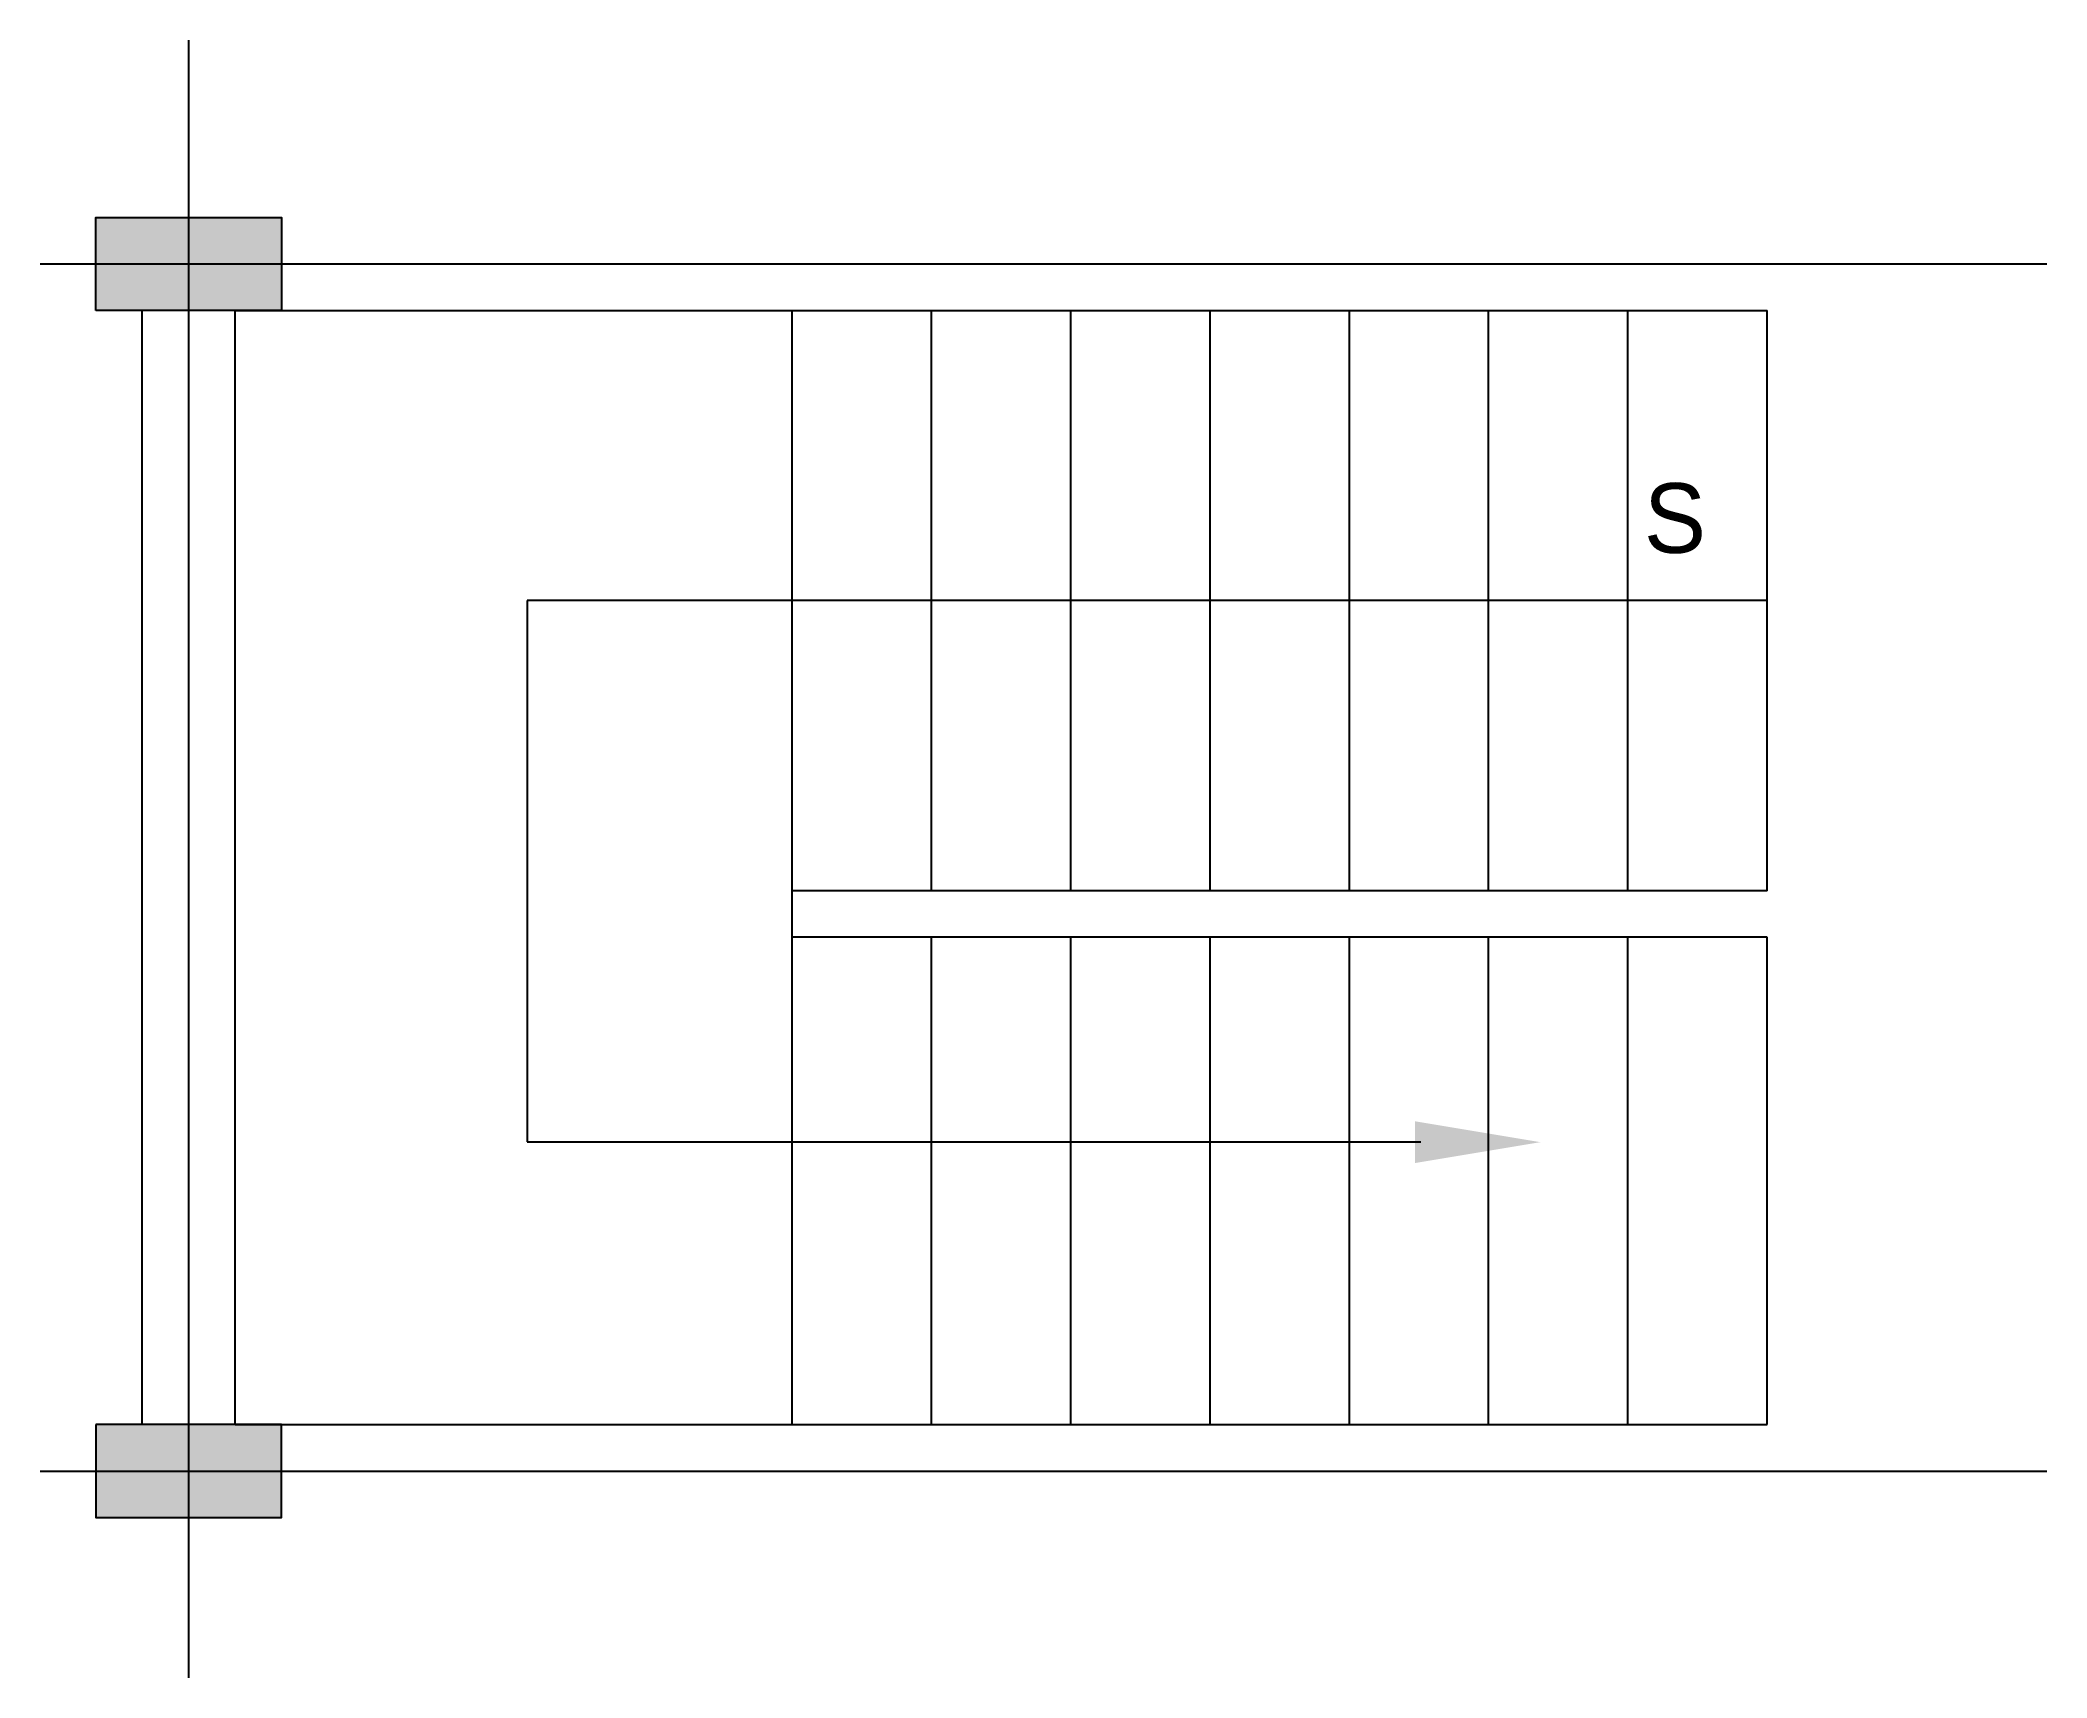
# Model space of a CAD drawing. Extents: x -1.17 to 3.15, y -1.64 to 1.88.
import ezdxf

# ---------------------------------------------------------------- set-up
doc = ezdxf.new("R2010")
doc.units = 0
doc.linetypes.add('DASHDOT2', pattern=[0])
for name, color, linetype in [('BORDILLO', 2, 'CONTINUOUS'), ('COLUMNAS', 7, 'CONTINUOUS'), ('COTAS', 4, 'CONTINUOUS'), ('EJES', 1, 'DASHDOT2'), ('GRADAS', 3, 'CONTINUOUS'), ('LEYENDAS', 6, 'CONTINUOUS'), ('VIGAS', 2, 'CONTINUOUS')]:
    doc.layers.add(name, color=color, linetype=linetype)

msp = doc.modelspace()

# ---------------------------------------------------------------- linework, layer by layer
at = {"layer": 'BORDILLO', "color": 0}
msp.add_line((1.3494, 1.3017), (2.5494, 1.3017), dxfattribs=at)
at = {"layer": 'COLUMNAS', "color": 0}
for points in [[(-1.0506, 1.3017), (-1.0506, 1.5017), (-0.6506, 1.5017), (-0.6506, 1.3017)], [(-1.0506, -1.0983), (-1.0506, -1.2983), (-0.6506, -1.2983), (-0.6506, -1.0983)]]:
    msp.add_lwpolyline(points, close=True, dxfattribs=at)
for points in [[(-1.0506, 1.5017), (-1.0506, 1.3017), (-0.6506, 1.5017), (-0.6506, 1.3017)], [(-1.0506, -1.2983), (-1.0506, -1.0983), (-0.6506, -1.2983), (-0.6506, -1.0983)]]:
    msp.add_solid(points, dxfattribs=at)
at = {"layer": 'EJES', "color": 0}
for p, q in [((-0.8506, -1.6438), (-0.8506, 1.8838)), ((-1.1707, 1.4017), (3.1518, 1.4017)), ((-1.1707, -1.1983), (3.1518, -1.1983))]:
    msp.add_line(p, q, dxfattribs=at)
at = {"layer": 'GRADAS', "color": 0}
for p, q in [((0.4494, -0.0483), (0.4494, 1.3017)), ((0.7494, 0.0517), (0.7494, 1.3017)), ((1.0494, 0.0517), (1.0494, 1.3017)), ((1.3494, 0.0517), (1.3494, 1.3017)), ((1.6494, 0.0517), (1.6494, 1.3017)), ((1.9494, 0.0517), (1.9494, 1.3017)), ((2.2494, 0.0517), (2.2494, 1.3017)), ((2.5494, 0.0517), (2.5494, 1.3017)), ((2.5494, 0.0517), (0.4494, 0.0517)), ((0.4494, -1.0983), (0.4494, -0.0483)), ((2.5494, -0.0483), (0.4494, -0.0483)), ((0.7494, -1.0983), (0.7494, -0.0483)), ((1.0494, -1.0983), (1.0494, -0.0483)), ((1.3494, -1.0983), (1.3494, -0.0483)), ((1.6494, -1.0983), (1.6494, -0.0483)), ((1.9494, -1.0983), (1.9494, -0.0483)), ((2.2494, -1.0983), (2.2494, -0.0483)), ((2.5494, -1.0983), (2.5494, -0.0483))]:
    msp.add_line(p, q, dxfattribs=at)
at = {"layer": 'LEYENDAS', "color": 0}
for p, q in [((-0.1217, 0.6767), (-0.1217, -0.4891)), ((2.5494, 0.6767), (-0.1217, 0.6767)), ((-0.1217, -0.4891), (1.8032, -0.4891))]:
    msp.add_line(p, q, dxfattribs=at)
msp.add_solid([(1.7905, -0.4449), (1.7905, -0.5349), (2.0605, -0.4899)], dxfattribs=at)
at = {"layer": 'VIGAS', "color": 0}
for p, q in [((-0.9506, -1.0983), (-0.9506, 1.3017)), ((-0.7506, -1.0983), (-0.7506, 1.3017)), ((-0.7506, 1.3017), (1.7494, 1.3017)), ((-0.7506, -1.0983), (2.5494, -1.0983))]:
    msp.add_line(p, q, dxfattribs=at)

# ---------------------------------------------------------------- texts
at = {"layer": 'COTAS', "color": 0}
msp.add_text('S', height=0.15, dxfattribs=at).set_placement((2.2838, 0.7795))

doc.saveas('drawing.dxf')
